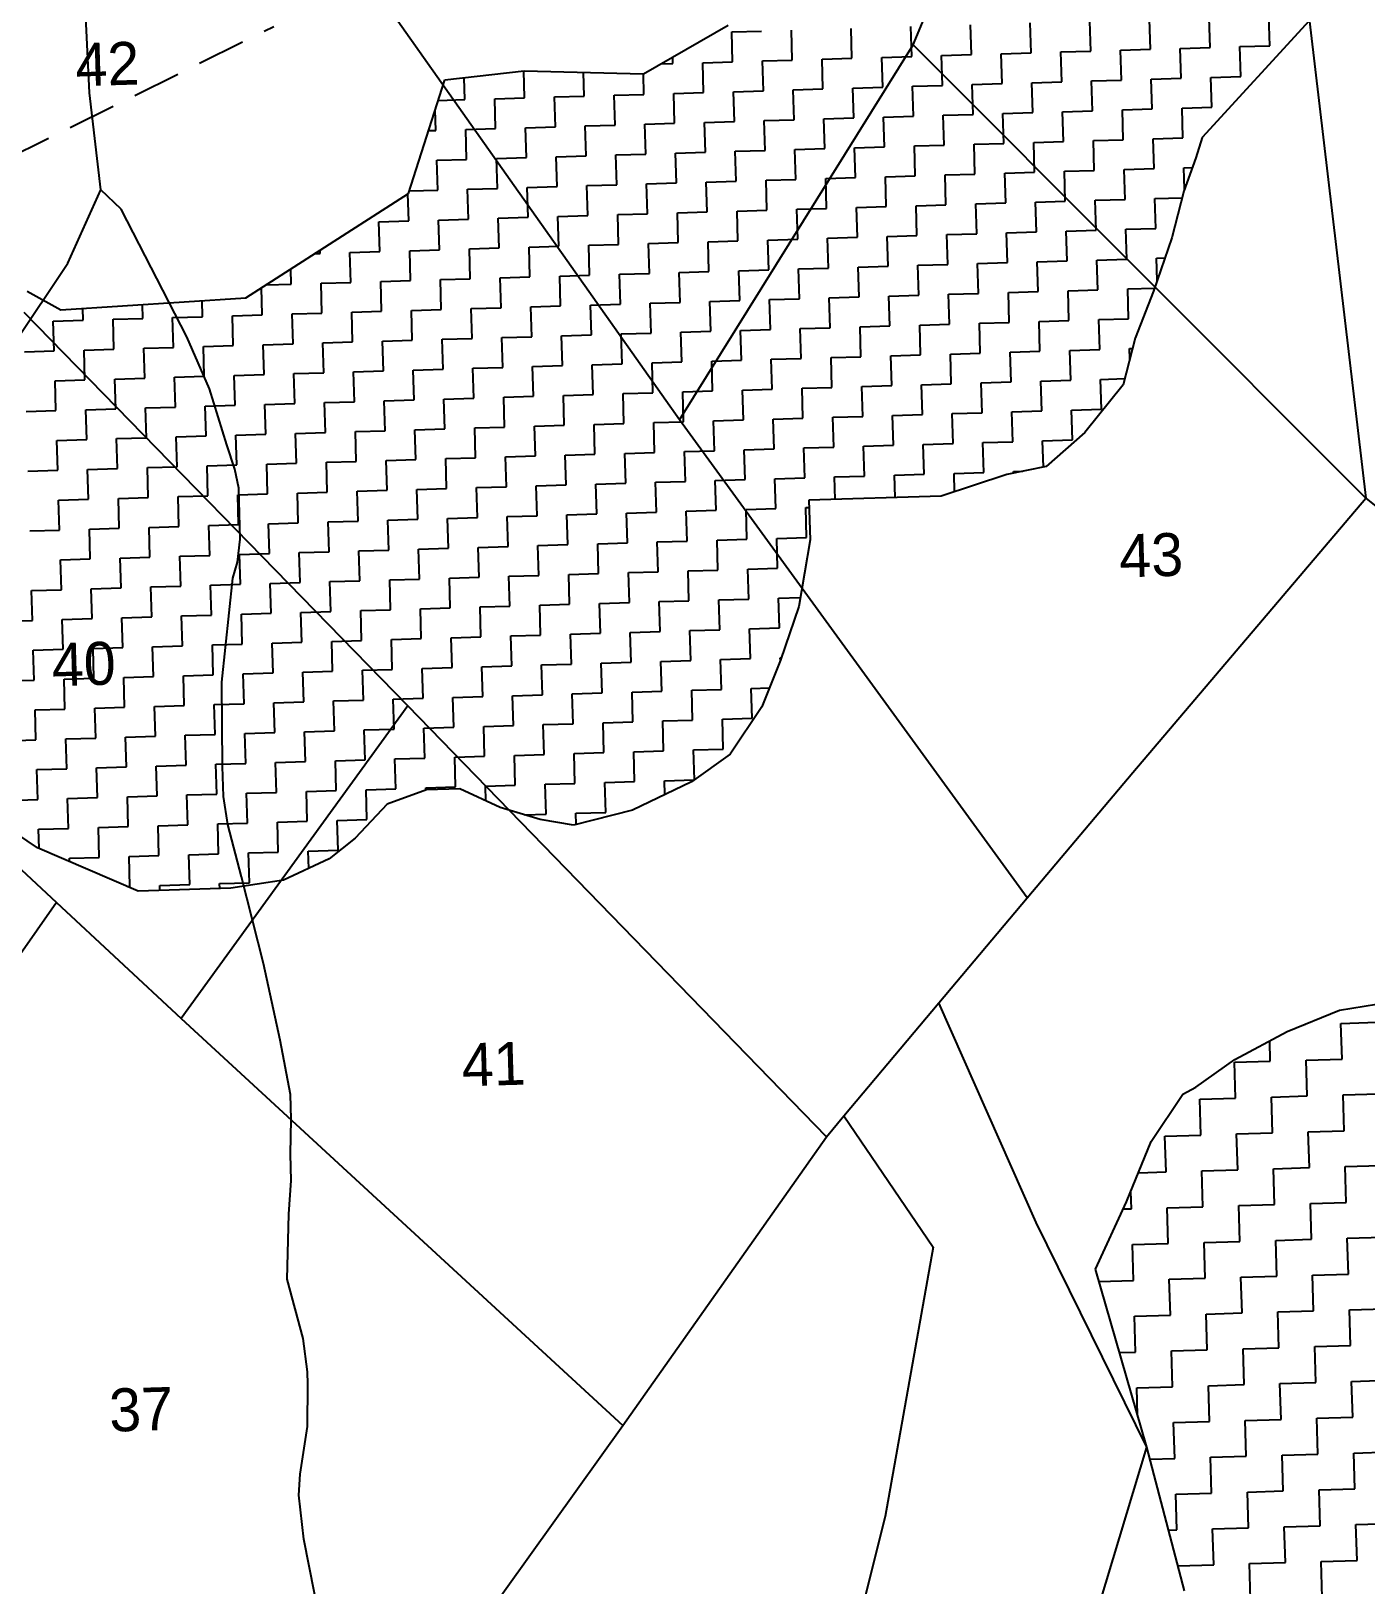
# Model space of a CAD drawing. Header units: metres. Extents: x 289662 to 290738, y 2016260 to 2018343.
# Drawn here: x 290239.1 to 290377.8, y 2016902.7 to 2017064.3 of the extents above; entities that cross this region are included whole.
import ezdxf
from ezdxf.enums import TextEntityAlignment as Align

# ---------------------------------------------------------------- set-up
doc = ezdxf.new("R2010")
doc.units = ezdxf.units.M
doc.linetypes.add('DASHED', pattern=[0.75, 0.5, -0.25])
for name, color, linetype in [('LINE_FOOTPATH', 1, 'DASHED'), ('LINE_WATER', 4, 'Continuous'), ('POLY_HATCH', 12, 'Continuous'), ('POLY_PARCEL', 6, 'Continuous'), ('TEXT_PARCEL', 7, 'Continuous'), ('V_BOUND_LINE', 7, 'Continuous')]:
    doc.layers.add(name, color=color, linetype=linetype)
doc.styles.add('TEXT_MAP', font='', dxfattribs={"height": 2.5})
doc.styles.get('TEXT_MAP').set_extended_font_data('Kruti Dev 050')

msp = doc.modelspace()

# ---------------------------------------------------------------- linework, layer by layer
at = {"layer": 'LINE_FOOTPATH', "ltscale": 10}
msp.add_line((290196.1, 2017030.91), (290264.31, 2017064.75), dxfattribs=at)
at = {"layer": 'LINE_WATER'}
for p, q in [((290245.15, 2017057.83), (290244.56, 2017070.08)), ((290246.31, 2017047.75), (290245.15, 2017057.83)), ((290242.88, 2017040.12), (290246.31, 2017047.75)), ((290248.45, 2017045.73), (290246.31, 2017047.75)), ((290255.25, 2017032.47), (290248.45, 2017045.73)), ((290237.32, 2017031.77), (290242.88, 2017040.12)), ((290257.61, 2017027.06), (290255.25, 2017032.47)), ((290259.43, 2017021.26), (290257.61, 2017027.06)), ((290260.24, 2017018.73), (290259.43, 2017021.26)), ((290260.66, 2017016.73), (290260.24, 2017018.73)), ((290260.82, 2017011.43), (290260.66, 2017016.73)), ((290260.53, 2017009.05), (290260.82, 2017011.43)), ((290260.03, 2017007.39), (290260.53, 2017009.05)), ((290258.89, 2016996.57), (290260.03, 2017007.39)), ((290258.97, 2016987.8), (290258.89, 2016996.57)), ((290259.06, 2016984.69), (290258.97, 2016987.8)), ((290259.51, 2016981.78), (290259.06, 2016984.69)), ((290260.96, 2016976.34), (290259.51, 2016981.78)), ((290263.24, 2016967.34), (290260.96, 2016976.34)), ((290264.95, 2016959.35), (290263.24, 2016967.34)), ((290266.03, 2016953.71), (290264.95, 2016959.35)), ((290266.11, 2016951.15), (290266.03, 2016953.71)), ((290266.03, 2016947.5), (290266.11, 2016951.15)), ((290266.12, 2016944.76), (290266.03, 2016947.5)), ((290265.85, 2016941.28), (290266.12, 2016944.76)), ((290265.69, 2016934.51), (290265.85, 2016941.28)), ((290267.34, 2016928.34), (290265.69, 2016934.51)), ((290267.81, 2016924.88), (290267.34, 2016928.34)), ((290267.85, 2016923.6), (290267.81, 2016924.88)), ((290267.79, 2016919.21), (290267.85, 2016923.6)), ((290267.03, 2016914.25), (290267.79, 2016919.21)), ((290266.91, 2016912.06), (290267.03, 2016914.25)), ((290267.41, 2016907.5), (290266.91, 2016912.06)), ((290269.13, 2016898.96), (290267.41, 2016907.5))]:
    msp.add_line(p, q, dxfattribs=at)
at = {"layer": 'POLY_HATCH', "linetype": 'Continuous'}
for p, q in [((290355.42, 2017062.37), (290355.33, 2017065.47)), ((290361.63, 2017062.55), (290361.54, 2017065.65)), ((290367.83, 2017062.74), (290367.74, 2017065.84)), ((290311.9, 2017064.17), (290315, 2017064.26)), ((290311.99, 2017061.06), (290311.9, 2017064.17)), ((290318.2, 2017061.25), (290318.1, 2017064.35)), ((290324.4, 2017061.44), (290324.31, 2017064.54)), ((290330.61, 2017061.62), (290330.51, 2017064.72)), ((290336.81, 2017061.81), (290336.72, 2017064.91)), ((290343.02, 2017061.99), (290342.92, 2017065.1)), ((290349.22, 2017062.18), (290349.13, 2017065.28)), ((290346.12, 2017062.09), (290349.22, 2017062.18)), ((290352.32, 2017062.27), (290355.42, 2017062.37)), ((290352.42, 2017059.17), (290352.32, 2017062.27)), ((290358.53, 2017062.46), (290361.63, 2017062.55)), ((290358.62, 2017059.36), (290358.53, 2017062.46)), ((290364.73, 2017062.64), (290367.83, 2017062.74)), ((290364.82, 2017059.54), (290364.73, 2017062.64)), ((290304.53, 2017060.84), (290305.79, 2017060.88)), ((290305.79, 2017060.88), (290305.77, 2017061.56)), ((290308.89, 2017060.97), (290311.99, 2017061.06)), ((290308.98, 2017057.87), (290308.89, 2017060.97)), ((290315.1, 2017061.16), (290318.2, 2017061.25)), ((290315.19, 2017058.06), (290315.1, 2017061.16)), ((290321.3, 2017061.34), (290324.4, 2017061.44)), ((290321.39, 2017058.24), (290321.3, 2017061.34)), ((290327.5, 2017061.53), (290330.61, 2017061.62)), ((290327.6, 2017058.43), (290327.5, 2017061.53)), ((290333.71, 2017061.72), (290336.81, 2017061.81)), ((290333.8, 2017058.61), (290333.71, 2017061.72)), ((290339.91, 2017061.9), (290343.02, 2017061.99)), ((290340.01, 2017058.8), (290339.91, 2017061.9)), ((290346.21, 2017058.98), (290346.12, 2017062.09)), ((290284.17, 2017057.13), (290284.1, 2017059.41)), ((290290.37, 2017057.31), (290290.29, 2017060.11)), ((290296.57, 2017057.5), (290296.5, 2017059.96)), ((290302.78, 2017057.68), (290302.72, 2017059.8)), ((290343.11, 2017058.89), (290346.21, 2017058.98)), ((290349.31, 2017059.08), (290352.42, 2017059.17)), ((290349.41, 2017055.98), (290349.31, 2017059.08)), ((290355.52, 2017059.26), (290358.62, 2017059.36)), ((290355.61, 2017056.16), (290355.52, 2017059.26)), ((290361.72, 2017059.45), (290364.82, 2017059.54)), ((290361.81, 2017056.35), (290361.72, 2017059.45)), ((290287.27, 2017057.22), (290290.37, 2017057.31)), ((290293.47, 2017057.41), (290296.57, 2017057.5)), ((290293.57, 2017054.3), (290293.47, 2017057.41)), ((290299.68, 2017057.59), (290302.78, 2017057.68)), ((290299.77, 2017054.49), (290299.68, 2017057.59)), ((290305.88, 2017057.78), (290308.98, 2017057.87)), ((290305.97, 2017054.67), (290305.88, 2017057.78)), ((290312.09, 2017057.96), (290315.19, 2017058.06)), ((290312.18, 2017054.86), (290312.09, 2017057.96)), ((290318.29, 2017058.15), (290321.39, 2017058.24)), ((290318.38, 2017055.05), (290318.29, 2017058.15)), ((290324.5, 2017058.33), (290327.6, 2017058.43)), ((290324.59, 2017055.23), (290324.5, 2017058.33)), ((290330.7, 2017058.52), (290333.8, 2017058.61)), ((290330.79, 2017055.42), (290330.7, 2017058.52)), ((290336.9, 2017058.71), (290340.01, 2017058.8)), ((290337, 2017055.6), (290336.9, 2017058.71)), ((290343.2, 2017055.79), (290343.11, 2017058.89)), ((290281.16, 2017053.93), (290281.09, 2017056.09)), ((290281.4, 2017057.04), (290284.17, 2017057.13)), ((290287.36, 2017054.12), (290287.27, 2017057.22)), ((290340.1, 2017055.7), (290343.2, 2017055.79)), ((290340.19, 2017052.59), (290340.1, 2017055.7)), ((290346.3, 2017055.88), (290349.41, 2017055.98)), ((290346.4, 2017052.78), (290346.3, 2017055.88)), ((290352.51, 2017056.07), (290355.61, 2017056.16)), ((290352.6, 2017052.97), (290352.51, 2017056.07)), ((290358.71, 2017056.25), (290361.81, 2017056.35)), ((290358.81, 2017053.15), (290358.71, 2017056.25)), ((290284.26, 2017054.02), (290287.36, 2017054.12)), ((290290.46, 2017054.21), (290293.57, 2017054.3)), ((290290.56, 2017051.11), (290290.46, 2017054.21)), ((290296.67, 2017054.4), (290299.77, 2017054.49)), ((290296.76, 2017051.29), (290296.67, 2017054.4)), ((290302.87, 2017054.58), (290305.97, 2017054.67)), ((290302.97, 2017051.48), (290302.87, 2017054.58)), ((290309.08, 2017054.77), (290312.18, 2017054.86)), ((290309.17, 2017051.67), (290309.08, 2017054.77)), ((290315.28, 2017054.95), (290318.38, 2017055.05)), ((290315.37, 2017051.85), (290315.28, 2017054.95)), ((290321.49, 2017055.14), (290324.59, 2017055.23)), ((290321.58, 2017052.04), (290321.49, 2017055.14)), ((290327.69, 2017055.32), (290330.79, 2017055.42)), ((290327.78, 2017052.22), (290327.69, 2017055.32)), ((290333.89, 2017055.51), (290337, 2017055.6)), ((290333.99, 2017052.41), (290333.89, 2017055.51)), ((290280.4, 2017053.91), (290281.16, 2017053.93)), ((290284.35, 2017050.92), (290284.26, 2017054.02)), ((290337.09, 2017052.5), (290340.19, 2017052.59)), ((290337.18, 2017049.4), (290337.09, 2017052.5)), ((290343.29, 2017052.69), (290346.4, 2017052.78)), ((290343.39, 2017049.58), (290343.29, 2017052.69)), ((290349.5, 2017052.87), (290352.6, 2017052.97)), ((290349.59, 2017049.77), (290349.5, 2017052.87)), ((290355.7, 2017053.06), (290358.81, 2017053.15)), ((290355.8, 2017049.96), (290355.7, 2017053.06)), ((290281.25, 2017050.83), (290284.35, 2017050.92)), ((290287.45, 2017051.01), (290290.56, 2017051.11)), ((290287.55, 2017047.91), (290287.45, 2017051.01)), ((290293.66, 2017051.2), (290296.76, 2017051.29)), ((290293.75, 2017048.1), (290293.66, 2017051.2)), ((290299.86, 2017051.39), (290302.97, 2017051.48)), ((290299.96, 2017048.28), (290299.86, 2017051.39)), ((290306.07, 2017051.57), (290309.17, 2017051.67)), ((290306.16, 2017048.47), (290306.07, 2017051.57)), ((290312.27, 2017051.76), (290315.37, 2017051.85)), ((290312.36, 2017048.66), (290312.27, 2017051.76)), ((290318.48, 2017051.94), (290321.58, 2017052.04)), ((290318.57, 2017048.84), (290318.48, 2017051.94)), ((290324.68, 2017052.13), (290327.78, 2017052.22)), ((290324.77, 2017049.03), (290324.68, 2017052.13)), ((290330.89, 2017052.32), (290333.99, 2017052.41)), ((290330.98, 2017049.21), (290330.89, 2017052.32)), ((290281.34, 2017047.73), (290281.25, 2017050.83)), ((290334.08, 2017049.31), (290337.18, 2017049.4)), ((290334.17, 2017046.2), (290334.08, 2017049.31)), ((290340.29, 2017049.49), (290343.39, 2017049.58)), ((290340.38, 2017046.39), (290340.29, 2017049.49)), ((290346.49, 2017049.68), (290349.59, 2017049.77)), ((290346.58, 2017046.58), (290346.49, 2017049.68)), ((290352.69, 2017049.86), (290355.8, 2017049.96)), ((290352.79, 2017046.76), (290352.69, 2017049.86)), ((290358.9, 2017050.05), (290359.78, 2017050.08)), ((290358.96, 2017047.84), (290358.9, 2017050.05)), ((290278.39, 2017047.64), (290281.34, 2017047.73)), ((290284.44, 2017047.82), (290287.55, 2017047.91)), ((290284.54, 2017044.72), (290284.44, 2017047.82)), ((290290.65, 2017048.01), (290293.75, 2017048.1)), ((290290.74, 2017044.9), (290290.65, 2017048.01)), ((290296.85, 2017048.19), (290299.96, 2017048.28)), ((290296.95, 2017045.09), (290296.85, 2017048.19)), ((290303.06, 2017048.38), (290306.16, 2017048.47)), ((290303.15, 2017045.27), (290303.06, 2017048.38)), ((290309.26, 2017048.56), (290312.36, 2017048.66)), ((290309.36, 2017045.46), (290309.26, 2017048.56)), ((290315.47, 2017048.75), (290318.57, 2017048.84)), ((290315.56, 2017045.65), (290315.47, 2017048.75)), ((290321.67, 2017048.93), (290324.77, 2017049.03)), ((290321.76, 2017045.83), (290321.67, 2017048.93)), ((290327.88, 2017049.12), (290330.98, 2017049.21)), ((290327.97, 2017046.02), (290327.88, 2017049.12)), ((290278.33, 2017044.53), (290278.25, 2017047.33)), ((290324.87, 2017045.93), (290327.97, 2017046.02)), ((290331.07, 2017046.11), (290334.17, 2017046.2)), ((290331.16, 2017043.01), (290331.07, 2017046.11)), ((290337.28, 2017046.3), (290340.38, 2017046.39)), ((290337.37, 2017043.19), (290337.28, 2017046.3)), ((290343.48, 2017046.48), (290346.58, 2017046.58)), ((290343.57, 2017043.38), (290343.48, 2017046.48)), ((290349.68, 2017046.67), (290352.79, 2017046.76)), ((290349.78, 2017043.57), (290349.68, 2017046.67)), ((290355.89, 2017046.85), (290358.71, 2017046.94)), ((290355.98, 2017043.75), (290355.89, 2017046.85)), ((290275.23, 2017044.44), (290278.33, 2017044.53)), ((290275.32, 2017041.34), (290275.23, 2017044.44)), ((290281.44, 2017044.62), (290284.54, 2017044.72)), ((290281.53, 2017041.52), (290281.44, 2017044.62)), ((290287.64, 2017044.81), (290290.74, 2017044.9)), ((290287.73, 2017041.71), (290287.64, 2017044.81)), ((290293.84, 2017045), (290296.95, 2017045.09)), ((290293.94, 2017041.89), (290293.84, 2017045)), ((290300.05, 2017045.18), (290303.15, 2017045.27)), ((290300.14, 2017042.08), (290300.05, 2017045.18)), ((290306.25, 2017045.37), (290309.36, 2017045.46)), ((290306.35, 2017042.27), (290306.25, 2017045.37)), ((290312.46, 2017045.55), (290315.56, 2017045.65)), ((290312.55, 2017042.45), (290312.46, 2017045.55)), ((290318.66, 2017045.74), (290321.76, 2017045.83)), ((290318.76, 2017042.64), (290318.66, 2017045.74)), ((290324.96, 2017042.82), (290324.87, 2017045.93)), ((290321.86, 2017042.73), (290324.96, 2017042.82)), ((290328.06, 2017042.92), (290331.16, 2017043.01)), ((290328.15, 2017039.81), (290328.06, 2017042.92)), ((290334.27, 2017043.1), (290337.37, 2017043.19)), ((290334.36, 2017040), (290334.27, 2017043.1)), ((290340.47, 2017043.29), (290343.57, 2017043.38)), ((290340.56, 2017040.19), (290340.47, 2017043.29)), ((290346.68, 2017043.47), (290349.78, 2017043.57)), ((290346.77, 2017040.37), (290346.68, 2017043.47)), ((290352.88, 2017043.66), (290355.98, 2017043.75)), ((290352.97, 2017040.56), (290352.88, 2017043.66)), ((290268.58, 2017041.13), (290269.12, 2017041.15)), ((290269.12, 2017041.15), (290269.11, 2017041.47)), ((290272.22, 2017041.24), (290275.32, 2017041.34)), ((290272.31, 2017038.14), (290272.22, 2017041.24)), ((290278.43, 2017041.43), (290281.53, 2017041.52)), ((290278.52, 2017038.33), (290278.43, 2017041.43)), ((290284.63, 2017041.62), (290287.73, 2017041.71)), ((290284.72, 2017038.51), (290284.63, 2017041.62)), ((290290.84, 2017041.8), (290293.94, 2017041.89)), ((290290.93, 2017038.7), (290290.84, 2017041.8)), ((290297.04, 2017041.99), (290300.14, 2017042.08)), ((290297.13, 2017038.88), (290297.04, 2017041.99)), ((290303.24, 2017042.17), (290306.35, 2017042.27)), ((290303.34, 2017039.07), (290303.24, 2017042.17)), ((290309.45, 2017042.36), (290312.55, 2017042.45)), ((290309.54, 2017039.26), (290309.45, 2017042.36)), ((290315.65, 2017042.54), (290318.76, 2017042.64)), ((290315.75, 2017039.44), (290315.65, 2017042.54)), ((290321.95, 2017039.63), (290321.86, 2017042.73)), ((290318.85, 2017039.53), (290321.95, 2017039.63)), ((290318.94, 2017036.43), (290318.85, 2017039.53)), ((290325.05, 2017039.72), (290328.15, 2017039.81)), ((290325.15, 2017036.62), (290325.05, 2017039.72)), ((290331.26, 2017039.91), (290334.36, 2017040)), ((290331.35, 2017036.8), (290331.26, 2017039.91)), ((290337.46, 2017040.09), (290340.56, 2017040.19)), ((290337.55, 2017036.99), (290337.46, 2017040.09)), ((290343.67, 2017040.28), (290346.77, 2017040.37)), ((290343.76, 2017037.18), (290343.67, 2017040.28)), ((290349.87, 2017040.46), (290352.97, 2017040.56)), ((290349.96, 2017037.36), (290349.87, 2017040.46)), ((290356.07, 2017040.65), (290356.94, 2017040.68)), ((290356.14, 2017038.34), (290356.07, 2017040.65)), ((290263.5, 2017037.88), (290266.11, 2017037.96)), ((290266.11, 2017037.96), (290266.06, 2017039.52)), ((290269.21, 2017038.05), (290272.31, 2017038.14)), ((290269.31, 2017034.95), (290269.21, 2017038.05)), ((290275.42, 2017038.23), (290278.52, 2017038.33)), ((290275.51, 2017035.13), (290275.42, 2017038.23)), ((290281.62, 2017038.42), (290284.72, 2017038.51)), ((290281.71, 2017035.32), (290281.62, 2017038.42)), ((290287.83, 2017038.61), (290290.93, 2017038.7)), ((290287.92, 2017035.5), (290287.83, 2017038.61)), ((290294.03, 2017038.79), (290297.13, 2017038.88)), ((290294.12, 2017035.69), (290294.03, 2017038.79)), ((290300.23, 2017038.98), (290303.34, 2017039.07)), ((290300.33, 2017035.88), (290300.23, 2017038.98)), ((290306.44, 2017039.16), (290309.54, 2017039.26)), ((290306.53, 2017036.06), (290306.44, 2017039.16)), ((290312.64, 2017039.35), (290315.75, 2017039.44)), ((290312.74, 2017036.25), (290312.64, 2017039.35)), ((290263.1, 2017034.76), (290263.02, 2017037.57)), ((290315.84, 2017036.34), (290318.94, 2017036.43)), ((290315.93, 2017033.24), (290315.84, 2017036.34)), ((290322.04, 2017036.53), (290325.15, 2017036.62)), ((290322.14, 2017033.42), (290322.04, 2017036.53)), ((290328.25, 2017036.71), (290331.35, 2017036.8)), ((290328.34, 2017033.61), (290328.25, 2017036.71)), ((290334.45, 2017036.9), (290337.55, 2017036.99)), ((290334.55, 2017033.79), (290334.45, 2017036.9)), ((290340.66, 2017037.08), (290343.76, 2017037.18)), ((290340.75, 2017033.98), (290340.66, 2017037.08)), ((290346.86, 2017037.27), (290349.96, 2017037.36)), ((290346.95, 2017034.17), (290346.86, 2017037.27)), ((290353.07, 2017037.45), (290355.87, 2017037.54)), ((290353.16, 2017034.35), (290353.07, 2017037.45)), ((290244.49, 2017034.2), (290244.45, 2017035.42)), ((290250.69, 2017034.39), (290250.65, 2017035.83)), ((290256.9, 2017034.57), (290256.85, 2017036.24)), ((290260, 2017034.67), (290263.1, 2017034.76)), ((290266.2, 2017034.85), (290269.31, 2017034.95)), ((290266.3, 2017031.75), (290266.2, 2017034.85)), ((290272.41, 2017035.04), (290275.51, 2017035.13)), ((290272.5, 2017031.94), (290272.41, 2017035.04)), ((290278.61, 2017035.22), (290281.71, 2017035.32)), ((290278.7, 2017032.12), (290278.61, 2017035.22)), ((290284.82, 2017035.41), (290287.92, 2017035.5)), ((290284.91, 2017032.31), (290284.82, 2017035.41)), ((290291.02, 2017035.6), (290294.12, 2017035.69)), ((290291.11, 2017032.49), (290291.02, 2017035.6)), ((290297.23, 2017035.78), (290300.33, 2017035.88)), ((290297.32, 2017032.68), (290297.23, 2017035.78)), ((290303.43, 2017035.97), (290306.53, 2017036.06)), ((290303.52, 2017032.87), (290303.43, 2017035.97)), ((290309.63, 2017036.15), (290312.74, 2017036.25)), ((290309.73, 2017033.05), (290309.63, 2017036.15)), ((290241.38, 2017034.11), (290244.49, 2017034.2)), ((290241.48, 2017031.01), (290241.38, 2017034.11)), ((290247.59, 2017034.3), (290250.69, 2017034.39)), ((290247.68, 2017031.19), (290247.59, 2017034.3)), ((290253.79, 2017034.48), (290256.9, 2017034.57)), ((290253.89, 2017031.38), (290253.79, 2017034.48)), ((290260.09, 2017031.57), (290260, 2017034.67)), ((290312.83, 2017033.14), (290315.93, 2017033.24)), ((290312.92, 2017030.04), (290312.83, 2017033.14)), ((290319.03, 2017033.33), (290322.14, 2017033.42)), ((290319.13, 2017030.23), (290319.03, 2017033.33)), ((290325.24, 2017033.52), (290328.34, 2017033.61)), ((290325.33, 2017030.41), (290325.24, 2017033.52)), ((290331.44, 2017033.7), (290334.55, 2017033.79)), ((290331.54, 2017030.6), (290331.44, 2017033.7)), ((290337.65, 2017033.89), (290340.75, 2017033.98)), ((290337.74, 2017030.79), (290337.65, 2017033.89)), ((290343.85, 2017034.07), (290346.95, 2017034.17)), ((290343.94, 2017030.97), (290343.85, 2017034.07)), ((290350.06, 2017034.26), (290353.16, 2017034.35)), ((290350.15, 2017031.16), (290350.06, 2017034.26)), ((290256.99, 2017031.47), (290260.09, 2017031.57)), ((290257.08, 2017028.37), (290256.99, 2017031.47)), ((290263.19, 2017031.66), (290266.3, 2017031.75)), ((290263.29, 2017028.56), (290263.19, 2017031.66)), ((290269.4, 2017031.84), (290272.5, 2017031.94)), ((290269.49, 2017028.74), (290269.4, 2017031.84)), ((290275.6, 2017032.03), (290278.7, 2017032.12)), ((290275.7, 2017028.93), (290275.6, 2017032.03)), ((290281.81, 2017032.22), (290284.91, 2017032.31)), ((290281.9, 2017029.11), (290281.81, 2017032.22)), ((290288.01, 2017032.4), (290291.11, 2017032.49)), ((290288.1, 2017029.3), (290288.01, 2017032.4)), ((290294.22, 2017032.59), (290297.32, 2017032.68)), ((290294.31, 2017029.48), (290294.22, 2017032.59)), ((290300.42, 2017032.77), (290303.52, 2017032.87)), ((290300.51, 2017029.67), (290300.42, 2017032.77)), ((290306.62, 2017032.96), (290309.73, 2017033.05)), ((290306.72, 2017029.86), (290306.62, 2017032.96)), ((290238.38, 2017030.92), (290241.48, 2017031.01)), ((290244.58, 2017031.1), (290247.68, 2017031.19)), ((290244.67, 2017028), (290244.58, 2017031.1)), ((290250.78, 2017031.29), (290253.89, 2017031.38)), ((290250.88, 2017028.18), (290250.78, 2017031.29)), ((290303.62, 2017029.76), (290306.72, 2017029.86)), ((290309.82, 2017029.95), (290312.92, 2017030.04)), ((290309.91, 2017026.85), (290309.82, 2017029.95)), ((290316.02, 2017030.14), (290319.13, 2017030.23)), ((290316.12, 2017027.03), (290316.02, 2017030.14)), ((290322.23, 2017030.32), (290325.33, 2017030.41)), ((290322.32, 2017027.22), (290322.23, 2017030.32)), ((290328.43, 2017030.51), (290331.54, 2017030.6)), ((290328.53, 2017027.4), (290328.43, 2017030.51)), ((290334.64, 2017030.69), (290337.74, 2017030.79)), ((290334.73, 2017027.59), (290334.64, 2017030.69)), ((290340.84, 2017030.88), (290343.94, 2017030.97)), ((290340.94, 2017027.78), (290340.84, 2017030.88)), ((290347.05, 2017031.06), (290350.15, 2017031.16)), ((290347.14, 2017027.96), (290347.05, 2017031.06)), ((290353.25, 2017031.25), (290353.56, 2017031.26)), ((290353.28, 2017030.16), (290353.25, 2017031.25)), ((290253.98, 2017028.28), (290257.08, 2017028.37)), ((290254.07, 2017025.18), (290253.98, 2017028.28)), ((290260.18, 2017028.46), (290263.29, 2017028.56)), ((290260.28, 2017025.36), (290260.18, 2017028.46)), ((290266.39, 2017028.65), (290269.49, 2017028.74)), ((290266.48, 2017025.55), (290266.39, 2017028.65)), ((290272.59, 2017028.83), (290275.7, 2017028.93)), ((290272.69, 2017025.73), (290272.59, 2017028.83)), ((290278.8, 2017029.02), (290281.9, 2017029.11)), ((290278.89, 2017025.92), (290278.8, 2017029.02)), ((290285, 2017029.21), (290288.1, 2017029.3)), ((290285.1, 2017026.1), (290285, 2017029.21)), ((290291.21, 2017029.39), (290294.31, 2017029.48)), ((290291.3, 2017026.29), (290291.21, 2017029.39)), ((290297.41, 2017029.58), (290300.51, 2017029.67)), ((290297.5, 2017026.48), (290297.41, 2017029.58)), ((290303.71, 2017026.66), (290303.62, 2017029.76)), ((290241.57, 2017027.91), (290244.67, 2017028)), ((290241.66, 2017024.8), (290241.57, 2017027.91)), ((290247.78, 2017028.09), (290250.88, 2017028.18)), ((290247.87, 2017024.99), (290247.78, 2017028.09)), ((290300.61, 2017026.57), (290303.71, 2017026.66)), ((290306.81, 2017026.75), (290309.91, 2017026.85)), ((290306.9, 2017023.65), (290306.81, 2017026.75)), ((290313.02, 2017026.94), (290316.12, 2017027.03)), ((290313.11, 2017023.84), (290313.02, 2017026.94)), ((290319.22, 2017027.13), (290322.32, 2017027.22)), ((290319.31, 2017024.02), (290319.22, 2017027.13)), ((290325.42, 2017027.31), (290328.53, 2017027.4)), ((290325.52, 2017024.21), (290325.42, 2017027.31)), ((290331.63, 2017027.5), (290334.73, 2017027.59)), ((290331.72, 2017024.4), (290331.63, 2017027.5)), ((290337.83, 2017027.68), (290340.94, 2017027.78)), ((290337.93, 2017024.58), (290337.83, 2017027.68)), ((290344.04, 2017027.87), (290347.14, 2017027.96)), ((290344.13, 2017024.77), (290344.04, 2017027.87)), ((290350.24, 2017028.05), (290352.77, 2017028.13)), ((290350.33, 2017024.95), (290350.24, 2017028.05)), ((290244.77, 2017024.9), (290247.87, 2017024.99)), ((290250.97, 2017025.08), (290254.07, 2017025.18)), ((290251.06, 2017021.98), (290250.97, 2017025.08)), ((290257.17, 2017025.27), (290260.28, 2017025.36)), ((290257.27, 2017022.17), (290257.17, 2017025.27)), ((290263.38, 2017025.45), (290266.48, 2017025.55)), ((290263.47, 2017022.35), (290263.38, 2017025.45)), ((290269.58, 2017025.64), (290272.69, 2017025.73)), ((290269.68, 2017022.54), (290269.58, 2017025.64)), ((290275.79, 2017025.83), (290278.89, 2017025.92)), ((290275.88, 2017022.72), (290275.79, 2017025.83)), ((290281.99, 2017026.01), (290285.1, 2017026.1)), ((290282.09, 2017022.91), (290281.99, 2017026.01)), ((290288.2, 2017026.2), (290291.3, 2017026.29)), ((290288.29, 2017023.09), (290288.2, 2017026.2)), ((290294.4, 2017026.38), (290297.5, 2017026.48)), ((290294.49, 2017023.28), (290294.4, 2017026.38)), ((290300.7, 2017023.47), (290300.61, 2017026.57)), ((290238.56, 2017024.71), (290241.66, 2017024.8)), ((290244.86, 2017021.79), (290244.77, 2017024.9)), ((290297.6, 2017023.37), (290300.7, 2017023.47)), ((290297.69, 2017020.27), (290297.6, 2017023.37)), ((290303.8, 2017023.56), (290306.9, 2017023.65)), ((290303.89, 2017020.46), (290303.8, 2017023.56)), ((290310.01, 2017023.74), (290313.11, 2017023.84)), ((290310.1, 2017020.64), (290310.01, 2017023.74)), ((290316.21, 2017023.93), (290319.31, 2017024.02)), ((290316.3, 2017020.83), (290316.21, 2017023.93)), ((290322.41, 2017024.12), (290325.52, 2017024.21)), ((290322.51, 2017021.01), (290322.41, 2017024.12)), ((290328.62, 2017024.3), (290331.72, 2017024.4)), ((290328.71, 2017021.2), (290328.62, 2017024.3)), ((290334.82, 2017024.49), (290337.93, 2017024.58)), ((290334.92, 2017021.39), (290334.82, 2017024.49)), ((290341.03, 2017024.67), (290344.13, 2017024.77)), ((290341.12, 2017021.57), (290341.03, 2017024.67)), ((290347.23, 2017024.86), (290350.33, 2017024.95)), ((290347.33, 2017021.76), (290347.23, 2017024.86)), ((290241.76, 2017021.7), (290244.86, 2017021.79)), ((290247.96, 2017021.89), (290251.06, 2017021.98)), ((290248.05, 2017018.78), (290247.96, 2017021.89)), ((290254.17, 2017022.07), (290257.27, 2017022.17)), ((290254.26, 2017018.97), (290254.17, 2017022.07)), ((290260.37, 2017022.26), (290263.47, 2017022.35)), ((290260.46, 2017019.16), (290260.37, 2017022.26)), ((290266.57, 2017022.44), (290269.68, 2017022.54)), ((290266.67, 2017019.34), (290266.57, 2017022.44)), ((290272.78, 2017022.63), (290275.88, 2017022.72)), ((290272.87, 2017019.53), (290272.78, 2017022.63)), ((290278.98, 2017022.82), (290282.09, 2017022.91)), ((290279.08, 2017019.71), (290278.98, 2017022.82)), ((290285.19, 2017023), (290288.29, 2017023.09)), ((290285.28, 2017019.9), (290285.19, 2017023)), ((290291.39, 2017023.19), (290294.49, 2017023.28)), ((290291.49, 2017020.09), (290291.39, 2017023.19)), ((290344.22, 2017021.66), (290347.33, 2017021.76)), ((290241.85, 2017018.6), (290241.76, 2017021.7)), ((290294.59, 2017020.18), (290297.69, 2017020.27)), ((290294.68, 2017017.08), (290294.59, 2017020.18)), ((290300.79, 2017020.36), (290303.89, 2017020.46)), ((290300.88, 2017017.26), (290300.79, 2017020.36)), ((290307, 2017020.55), (290310.1, 2017020.64)), ((290307.09, 2017017.45), (290307, 2017020.55)), ((290313.2, 2017020.74), (290316.3, 2017020.83)), ((290313.29, 2017017.63), (290313.2, 2017020.74)), ((290319.41, 2017020.92), (290322.51, 2017021.01)), ((290319.5, 2017017.82), (290319.41, 2017020.92)), ((290325.61, 2017021.11), (290328.71, 2017021.2)), ((290325.7, 2017018), (290325.61, 2017021.11)), ((290331.81, 2017021.29), (290334.92, 2017021.39)), ((290331.91, 2017018.19), (290331.81, 2017021.29)), ((290338.02, 2017021.48), (290341.12, 2017021.57)), ((290338.11, 2017018.38), (290338.02, 2017021.48)), ((290344.31, 2017018.92), (290344.22, 2017021.66)), ((290238.75, 2017018.51), (290241.85, 2017018.6)), ((290244.95, 2017018.69), (290248.05, 2017018.78)), ((290245.04, 2017015.59), (290244.95, 2017018.69)), ((290251.16, 2017018.88), (290254.26, 2017018.97)), ((290251.25, 2017015.78), (290251.16, 2017018.88)), ((290257.36, 2017019.06), (290260.46, 2017019.16)), ((290257.45, 2017015.96), (290257.36, 2017019.06)), ((290263.57, 2017019.25), (290266.67, 2017019.34)), ((290263.66, 2017016.15), (290263.57, 2017019.25)), ((290269.77, 2017019.44), (290272.87, 2017019.53)), ((290269.86, 2017016.33), (290269.77, 2017019.44)), ((290275.97, 2017019.62), (290279.08, 2017019.71)), ((290276.07, 2017016.52), (290275.97, 2017019.62)), ((290282.18, 2017019.81), (290285.28, 2017019.9)), ((290282.27, 2017016.7), (290282.18, 2017019.81)), ((290288.38, 2017019.99), (290291.49, 2017020.09)), ((290288.48, 2017016.89), (290288.38, 2017019.99)), ((290291.58, 2017016.98), (290294.68, 2017017.08)), ((290291.67, 2017013.88), (290291.58, 2017016.98)), ((290297.78, 2017017.17), (290300.88, 2017017.26)), ((290297.88, 2017014.07), (290297.78, 2017017.17)), ((290303.99, 2017017.35), (290307.09, 2017017.45)), ((290304.08, 2017014.25), (290303.99, 2017017.35)), ((290310.19, 2017017.54), (290313.29, 2017017.63)), ((290310.28, 2017014.44), (290310.19, 2017017.54)), ((290316.4, 2017017.73), (290319.5, 2017017.82)), ((290316.49, 2017014.62), (290316.4, 2017017.73)), ((290322.6, 2017017.91), (290325.7, 2017018)), ((290322.67, 2017015.57), (290322.6, 2017017.91)), ((290328.81, 2017018.1), (290331.91, 2017018.19)), ((290328.88, 2017015.76), (290328.81, 2017018.1)), ((290335.01, 2017018.28), (290338.11, 2017018.38)), ((290335.07, 2017016.36), (290335.01, 2017018.28)), ((290341.21, 2017018.47), (290342.16, 2017018.5)), ((290341.22, 2017018.31), (290341.21, 2017018.47)), ((290241.94, 2017015.5), (290245.04, 2017015.59)), ((290242.04, 2017012.39), (290241.94, 2017015.5)), ((290248.15, 2017015.68), (290251.25, 2017015.78)), ((290248.24, 2017012.58), (290248.15, 2017015.68)), ((290254.35, 2017015.87), (290257.45, 2017015.96)), ((290254.44, 2017012.77), (290254.35, 2017015.87)), ((290260.56, 2017016.05), (290263.66, 2017016.15)), ((290260.65, 2017012.95), (290260.56, 2017016.05)), ((290266.76, 2017016.24), (290269.86, 2017016.33)), ((290266.85, 2017013.14), (290266.76, 2017016.24)), ((290272.96, 2017016.43), (290276.07, 2017016.52)), ((290273.06, 2017013.32), (290272.96, 2017016.43)), ((290279.17, 2017016.61), (290282.27, 2017016.7)), ((290279.26, 2017013.51), (290279.17, 2017016.61)), ((290285.37, 2017016.8), (290288.48, 2017016.89)), ((290285.47, 2017013.7), (290285.37, 2017016.8)), ((290282.36, 2017013.6), (290285.47, 2017013.7)), ((290288.57, 2017013.79), (290291.67, 2017013.88)), ((290288.66, 2017010.69), (290288.57, 2017013.79)), ((290294.77, 2017013.97), (290297.88, 2017014.07)), ((290294.87, 2017010.87), (290294.77, 2017013.97)), ((290300.98, 2017014.16), (290304.08, 2017014.25)), ((290301.07, 2017011.06), (290300.98, 2017014.16)), ((290307.18, 2017014.35), (290310.28, 2017014.44)), ((290307.28, 2017011.24), (290307.18, 2017014.35)), ((290313.39, 2017014.53), (290316.49, 2017014.62)), ((290313.48, 2017011.43), (290313.39, 2017014.53)), ((290319.59, 2017014.72), (290319.93, 2017014.73)), ((290319.68, 2017011.61), (290319.59, 2017014.72)), ((290238.93, 2017012.3), (290242.04, 2017012.39)), ((290245.14, 2017012.49), (290248.24, 2017012.58)), ((290245.23, 2017009.39), (290245.14, 2017012.49)), ((290251.34, 2017012.67), (290254.44, 2017012.77)), ((290251.43, 2017009.57), (290251.34, 2017012.67)), ((290257.55, 2017012.86), (290260.65, 2017012.95)), ((290257.64, 2017009.76), (290257.55, 2017012.86)), ((290263.75, 2017013.04), (290266.85, 2017013.14)), ((290263.84, 2017009.94), (290263.75, 2017013.04)), ((290269.96, 2017013.23), (290273.06, 2017013.32)), ((290270.05, 2017010.13), (290269.96, 2017013.23)), ((290276.16, 2017013.42), (290279.26, 2017013.51)), ((290276.25, 2017010.31), (290276.16, 2017013.42)), ((290282.46, 2017010.5), (290282.36, 2017013.6)), ((290279.36, 2017010.41), (290282.46, 2017010.5)), ((290285.56, 2017010.59), (290288.66, 2017010.69)), ((290285.65, 2017007.49), (290285.56, 2017010.59)), ((290291.76, 2017010.78), (290294.87, 2017010.87)), ((290291.86, 2017007.68), (290291.76, 2017010.78)), ((290297.97, 2017010.96), (290301.07, 2017011.06)), ((290298.06, 2017007.86), (290297.97, 2017010.96)), ((290304.17, 2017011.15), (290307.28, 2017011.24)), ((290304.27, 2017008.05), (290304.17, 2017011.15)), ((290310.38, 2017011.34), (290313.48, 2017011.43)), ((290310.47, 2017008.23), (290310.38, 2017011.34)), ((290316.58, 2017011.52), (290319.68, 2017011.61)), ((290316.67, 2017008.42), (290316.58, 2017011.52)), ((290242.13, 2017009.29), (290245.23, 2017009.39)), ((290242.22, 2017006.19), (290242.13, 2017009.29)), ((290248.33, 2017009.48), (290251.43, 2017009.57)), ((290248.43, 2017006.38), (290248.33, 2017009.48)), ((290254.54, 2017009.66), (290257.64, 2017009.76)), ((290254.63, 2017006.56), (290254.54, 2017009.66)), ((290260.74, 2017009.85), (290263.84, 2017009.94)), ((290260.83, 2017006.75), (290260.74, 2017009.85)), ((290266.95, 2017010.04), (290270.05, 2017010.13)), ((290267.04, 2017006.93), (290266.95, 2017010.04)), ((290273.15, 2017010.22), (290276.25, 2017010.31)), ((290273.24, 2017007.12), (290273.15, 2017010.22)), ((290279.45, 2017007.3), (290279.36, 2017010.41)), ((290276.35, 2017007.21), (290279.45, 2017007.3)), ((290282.55, 2017007.4), (290285.65, 2017007.49)), ((290282.64, 2017004.3), (290282.55, 2017007.4)), ((290288.75, 2017007.58), (290291.86, 2017007.68)), ((290288.85, 2017004.48), (290288.75, 2017007.58)), ((290294.96, 2017007.77), (290298.06, 2017007.86)), ((290295.05, 2017004.67), (290294.96, 2017007.77)), ((290301.16, 2017007.96), (290304.27, 2017008.05)), ((290301.26, 2017004.85), (290301.16, 2017007.96)), ((290307.37, 2017008.14), (290310.47, 2017008.23)), ((290307.46, 2017005.04), (290307.37, 2017008.14)), ((290313.57, 2017008.33), (290316.67, 2017008.42)), ((290313.67, 2017005.22), (290313.57, 2017008.33)), ((290239.12, 2017006.1), (290242.22, 2017006.19)), ((290239.21, 2017002.99), (290239.12, 2017006.1)), ((290245.32, 2017006.28), (290248.43, 2017006.38)), ((290245.42, 2017003.18), (290245.32, 2017006.28)), ((290251.53, 2017006.47), (290254.63, 2017006.56)), ((290251.62, 2017003.37), (290251.53, 2017006.47)), ((290257.73, 2017006.65), (290260.83, 2017006.75)), ((290257.83, 2017003.55), (290257.73, 2017006.65)), ((290263.94, 2017006.84), (290267.04, 2017006.93)), ((290264.03, 2017003.74), (290263.94, 2017006.84)), ((290270.14, 2017007.03), (290273.24, 2017007.12)), ((290270.23, 2017003.92), (290270.14, 2017007.03)), ((290276.44, 2017004.11), (290276.35, 2017007.21)), ((290273.34, 2017004.02), (290276.44, 2017004.11)), ((290273.43, 2017000.91), (290273.34, 2017004.02)), ((290279.54, 2017004.2), (290282.64, 2017004.3)), ((290279.63, 2017001.1), (290279.54, 2017004.2)), ((290285.75, 2017004.39), (290288.85, 2017004.48)), ((290285.84, 2017001.29), (290285.75, 2017004.39)), ((290291.95, 2017004.57), (290295.05, 2017004.67)), ((290292.04, 2017001.47), (290291.95, 2017004.57)), ((290298.15, 2017004.76), (290301.26, 2017004.85)), ((290298.25, 2017001.66), (290298.15, 2017004.76)), ((290304.36, 2017004.95), (290307.46, 2017005.04)), ((290304.45, 2017001.84), (290304.36, 2017004.95)), ((290310.56, 2017005.13), (290313.67, 2017005.22)), ((290310.66, 2017002.03), (290310.56, 2017005.13)), ((290316.77, 2017005.32), (290319.02, 2017005.38)), ((290316.86, 2017002.22), (290316.77, 2017005.32)), ((290236.11, 2017002.9), (290239.21, 2017002.99)), ((290242.31, 2017003.09), (290245.42, 2017003.18)), ((290242.41, 2016999.99), (290242.31, 2017003.09)), ((290248.52, 2017003.27), (290251.62, 2017003.37)), ((290248.61, 2017000.17), (290248.52, 2017003.27)), ((290254.72, 2017003.46), (290257.83, 2017003.55)), ((290254.82, 2017000.36), (290254.72, 2017003.46)), ((290260.93, 2017003.65), (290264.03, 2017003.74)), ((290261.02, 2017000.54), (290260.93, 2017003.65)), ((290267.13, 2017003.83), (290270.23, 2017003.92)), ((290267.22, 2017000.73), (290267.13, 2017003.83)), ((290270.33, 2017000.82), (290273.43, 2017000.91)), ((290270.42, 2016997.72), (290270.33, 2017000.82)), ((290276.53, 2017001.01), (290279.63, 2017001.1)), ((290276.62, 2016997.91), (290276.53, 2017001.01)), ((290282.74, 2017001.19), (290285.84, 2017001.29)), ((290282.83, 2016998.09), (290282.74, 2017001.19)), ((290288.94, 2017001.38), (290292.04, 2017001.47)), ((290289.03, 2016998.28), (290288.94, 2017001.38)), ((290295.14, 2017001.56), (290298.25, 2017001.66)), ((290295.24, 2016998.46), (290295.14, 2017001.56)), ((290301.35, 2017001.75), (290304.45, 2017001.84)), ((290301.44, 2016998.65), (290301.35, 2017001.75)), ((290307.55, 2017001.94), (290310.66, 2017002.03)), ((290307.65, 2016998.83), (290307.55, 2017001.94)), ((290313.76, 2017002.12), (290316.86, 2017002.22)), ((290313.85, 2016999.02), (290313.76, 2017002.12)), ((290239.3, 2016999.89), (290242.41, 2016999.99)), ((290239.4, 2016996.79), (290239.3, 2016999.89)), ((290245.51, 2017000.08), (290248.61, 2017000.17)), ((290245.6, 2016996.98), (290245.51, 2017000.08)), ((290251.71, 2017000.26), (290254.82, 2017000.36)), ((290251.81, 2016997.16), (290251.71, 2017000.26)), ((290257.92, 2017000.45), (290261.02, 2017000.54)), ((290258.01, 2016997.35), (290257.92, 2017000.45)), ((290264.12, 2017000.64), (290267.22, 2017000.73)), ((290264.22, 2016997.53), (290264.12, 2017000.64)), ((290261.11, 2016997.44), (290264.22, 2016997.53)), ((290267.32, 2016997.63), (290270.42, 2016997.72)), ((290267.41, 2016994.52), (290267.32, 2016997.63)), ((290273.52, 2016997.81), (290276.62, 2016997.91)), ((290273.62, 2016994.71), (290273.52, 2016997.81)), ((290279.73, 2016998), (290282.83, 2016998.09)), ((290279.82, 2016994.9), (290279.73, 2016998)), ((290285.93, 2016998.18), (290289.03, 2016998.28)), ((290286.02, 2016995.08), (290285.93, 2016998.18)), ((290292.14, 2016998.37), (290295.24, 2016998.46)), ((290292.23, 2016995.27), (290292.14, 2016998.37)), ((290298.34, 2016998.56), (290301.44, 2016998.65)), ((290298.43, 2016995.45), (290298.34, 2016998.56)), ((290304.54, 2016998.74), (290307.65, 2016998.83)), ((290304.64, 2016995.64), (290304.54, 2016998.74)), ((290310.75, 2016998.93), (290313.85, 2016999.02)), ((290310.84, 2016995.82), (290310.75, 2016998.93)), ((290316.95, 2016999.11), (290317.05, 2016999.12)), ((290316.96, 2016998.87), (290316.95, 2016999.11)), ((290236.3, 2016996.7), (290239.4, 2016996.79)), ((290242.5, 2016996.88), (290245.6, 2016996.98)), ((290242.59, 2016993.78), (290242.5, 2016996.88)), ((290248.7, 2016997.07), (290251.81, 2016997.16)), ((290248.8, 2016993.97), (290248.7, 2016997.07)), ((290254.91, 2016997.25), (290258.01, 2016997.35)), ((290255, 2016994.15), (290254.91, 2016997.25)), ((290261.21, 2016994.34), (290261.11, 2016997.44)), ((290313.94, 2016995.92), (290315.82, 2016995.97)), ((290314.04, 2016992.82), (290313.94, 2016995.92)), ((290258.1, 2016994.25), (290261.21, 2016994.34)), ((290264.31, 2016994.43), (290267.41, 2016994.52)), ((290264.4, 2016991.33), (290264.31, 2016994.43)), ((290270.51, 2016994.62), (290273.62, 2016994.71)), ((290270.61, 2016991.51), (290270.51, 2016994.62)), ((290276.72, 2016994.8), (290279.82, 2016994.9)), ((290276.81, 2016991.7), (290276.72, 2016994.8)), ((290282.92, 2016994.99), (290286.02, 2016995.08)), ((290283.01, 2016991.89), (290282.92, 2016994.99)), ((290289.13, 2016995.17), (290292.23, 2016995.27)), ((290289.22, 2016992.07), (290289.13, 2016995.17)), ((290295.33, 2016995.36), (290298.43, 2016995.45)), ((290295.42, 2016992.26), (290295.33, 2016995.36)), ((290301.54, 2016995.55), (290304.64, 2016995.64)), ((290301.63, 2016992.44), (290301.54, 2016995.55)), ((290307.74, 2016995.73), (290310.84, 2016995.82)), ((290307.83, 2016992.63), (290307.74, 2016995.73)), ((290239.49, 2016993.69), (290242.59, 2016993.78)), ((290239.58, 2016990.59), (290239.49, 2016993.69)), ((290245.69, 2016993.87), (290248.8, 2016993.97)), ((290245.79, 2016990.77), (290245.69, 2016993.87)), ((290251.9, 2016994.06), (290255, 2016994.15)), ((290251.99, 2016990.96), (290251.9, 2016994.06)), ((290258.2, 2016991.14), (290258.1, 2016994.25)), ((290310.93, 2016992.72), (290314.04, 2016992.82)), ((290311.03, 2016989.62), (290310.93, 2016992.72)), ((290255.09, 2016991.05), (290258.2, 2016991.14)), ((290261.3, 2016991.24), (290264.4, 2016991.33)), ((290261.39, 2016988.13), (290261.3, 2016991.24)), ((290267.5, 2016991.42), (290270.61, 2016991.51)), ((290267.6, 2016988.32), (290267.5, 2016991.42)), ((290273.71, 2016991.61), (290276.81, 2016991.7)), ((290273.8, 2016988.51), (290273.71, 2016991.61)), ((290279.91, 2016991.79), (290283.01, 2016991.89)), ((290280.01, 2016988.69), (290279.91, 2016991.79)), ((290286.12, 2016991.98), (290289.22, 2016992.07)), ((290286.21, 2016988.88), (290286.12, 2016991.98)), ((290292.32, 2016992.17), (290295.42, 2016992.26)), ((290292.41, 2016989.06), (290292.32, 2016992.17)), ((290298.53, 2016992.35), (290301.63, 2016992.44)), ((290298.62, 2016989.25), (290298.53, 2016992.35)), ((290304.73, 2016992.54), (290307.83, 2016992.63)), ((290304.82, 2016989.43), (290304.73, 2016992.54)), ((290236.48, 2016990.49), (290239.58, 2016990.59)), ((290242.69, 2016990.68), (290245.79, 2016990.77)), ((290242.78, 2016987.58), (290242.69, 2016990.68)), ((290248.89, 2016990.86), (290251.99, 2016990.96)), ((290248.98, 2016987.76), (290248.89, 2016990.86)), ((290255.19, 2016987.95), (290255.09, 2016991.05)), ((290307.93, 2016989.53), (290311.03, 2016989.62)), ((290308.02, 2016986.44), (290307.93, 2016989.53)), ((290252.09, 2016987.86), (290255.19, 2016987.95)), ((290252.18, 2016984.75), (290252.09, 2016987.86)), ((290258.29, 2016988.04), (290261.39, 2016988.13)), ((290258.38, 2016984.94), (290258.29, 2016988.04)), ((290264.49, 2016988.23), (290267.6, 2016988.32)), ((290264.59, 2016985.12), (290264.49, 2016988.23)), ((290270.7, 2016988.41), (290273.8, 2016988.51)), ((290270.79, 2016985.31), (290270.7, 2016988.41)), ((290276.9, 2016988.6), (290280.01, 2016988.69)), ((290277, 2016985.5), (290276.9, 2016988.6)), ((290283.11, 2016988.78), (290286.21, 2016988.88)), ((290283.2, 2016985.68), (290283.11, 2016988.78)), ((290289.31, 2016988.97), (290292.41, 2016989.06)), ((290289.4, 2016985.87), (290289.31, 2016988.97)), ((290295.52, 2016989.16), (290298.62, 2016989.25)), ((290295.61, 2016986.05), (290295.52, 2016989.16)), ((290301.72, 2016989.34), (290304.82, 2016989.43)), ((290301.81, 2016986.24), (290301.72, 2016989.34)), ((290239.68, 2016987.48), (290242.78, 2016987.58)), ((290239.77, 2016984.38), (290239.68, 2016987.48)), ((290245.88, 2016987.67), (290248.98, 2016987.76)), ((290245.97, 2016984.57), (290245.88, 2016987.67)), ((290298.71, 2016986.15), (290301.81, 2016986.24)), ((290304.92, 2016986.33), (290308, 2016986.42)), ((290304.96, 2016984.9), (290304.92, 2016986.33)), ((290249.08, 2016984.66), (290252.18, 2016984.75)), ((290249.17, 2016981.56), (290249.08, 2016984.66)), ((290255.28, 2016984.85), (290258.38, 2016984.94)), ((290255.37, 2016981.74), (290255.28, 2016984.85)), ((290261.48, 2016985.03), (290264.59, 2016985.12)), ((290261.58, 2016981.93), (290261.48, 2016985.03)), ((290267.69, 2016985.22), (290270.79, 2016985.31)), ((290267.78, 2016982.12), (290267.69, 2016985.22)), ((290273.89, 2016985.4), (290277, 2016985.5)), ((290273.99, 2016982.3), (290273.89, 2016985.4)), ((290280.1, 2016985.59), (290283.2, 2016985.68)), ((290280.1, 2016985.36), (290280.1, 2016985.59)), ((290286.3, 2016985.77), (290289.4, 2016985.87)), ((290286.35, 2016984.24), (290286.3, 2016985.77)), ((290292.51, 2016985.96), (290295.61, 2016986.05)), ((290292.6, 2016982.86), (290292.51, 2016985.96)), ((290298.8, 2016983.04), (290298.71, 2016986.15)), ((290236.67, 2016984.29), (290239.77, 2016984.38)), ((290242.87, 2016984.47), (290245.97, 2016984.57)), ((290242.96, 2016981.37), (290242.87, 2016984.47)), ((290295.7, 2016982.95), (290298.8, 2016983.04)), ((290239.86, 2016981.28), (290242.96, 2016981.37)), ((290246.07, 2016981.46), (290249.17, 2016981.56)), ((290246.16, 2016978.36), (290246.07, 2016981.46)), ((290252.27, 2016981.65), (290255.37, 2016981.74)), ((290252.36, 2016978.55), (290252.27, 2016981.65)), ((290258.48, 2016981.84), (290261.58, 2016981.93)), ((290258.57, 2016978.73), (290258.48, 2016981.84)), ((290264.68, 2016982.02), (290267.78, 2016982.12)), ((290264.77, 2016978.92), (290264.68, 2016982.02)), ((290270.88, 2016982.21), (290273.99, 2016982.3)), ((290270.98, 2016979.11), (290270.88, 2016982.21)), ((290290.37, 2016982.79), (290292.6, 2016982.86)), ((290295.74, 2016981.79), (290295.7, 2016982.95)), ((290239.92, 2016979.29), (290239.86, 2016981.28)), ((290243.06, 2016978.27), (290246.16, 2016978.36)), ((290243.07, 2016977.93), (290243.06, 2016978.27)), ((290249.26, 2016978.46), (290252.36, 2016978.55)), ((290249.35, 2016975.35), (290249.26, 2016978.46)), ((290255.47, 2016978.64), (290258.57, 2016978.73)), ((290255.56, 2016975.54), (290255.47, 2016978.64)), ((290261.67, 2016978.83), (290264.77, 2016978.92)), ((290261.76, 2016975.72), (290261.67, 2016978.83)), ((290267.88, 2016979.01), (290270.98, 2016979.11)), ((290267.93, 2016977.21), (290267.88, 2016979.01)), ((290249.08, 2016975.35), (290249.35, 2016975.35)), ((290252.46, 2016975.45), (290255.56, 2016975.54)), ((290252.47, 2016974.93), (290252.46, 2016975.45)), ((290258.66, 2016975.63), (290261.76, 2016975.72)), ((290258.68, 2016975.11), (290258.66, 2016975.63)), ((290371.46, 2016961), (290371.5, 2016961)), ((290371.5, 2016961), (290371.5, 2016961.02)), ((290375.22, 2016961.11), (290378.95, 2016961.22)), ((290375.34, 2016957.39), (290375.22, 2016961.11)), ((290367.89, 2016957.17), (290367.83, 2016959.28)), ((290364.17, 2016957.06), (290367.89, 2016957.17)), ((290371.61, 2016957.28), (290375.34, 2016957.39)), ((290371.72, 2016953.56), (290371.61, 2016957.28)), ((290364.28, 2016953.33), (290364.17, 2016957.06)), ((290360.56, 2016953.22), (290364.28, 2016953.33)), ((290360.67, 2016949.5), (290360.56, 2016953.22)), ((290368, 2016953.45), (290371.72, 2016953.56)), ((290368.11, 2016949.72), (290368, 2016953.45)), ((290375.45, 2016953.67), (290379.17, 2016953.78)), ((290375.56, 2016949.95), (290375.45, 2016953.67)), ((290356.94, 2016949.39), (290360.67, 2016949.5)), ((290357.06, 2016945.67), (290356.94, 2016949.39)), ((290364.39, 2016949.61), (290368.11, 2016949.72)), ((290364.5, 2016945.89), (290364.39, 2016949.61)), ((290371.84, 2016949.83), (290375.56, 2016949.95)), ((290371.95, 2016946.11), (290371.84, 2016949.83)), ((290360.78, 2016945.78), (290364.5, 2016945.89)), ((290368.22, 2016946), (290371.95, 2016946.11)), ((290368.34, 2016942.28), (290368.22, 2016946)), ((290375.67, 2016946.22), (290379.39, 2016946.33)), ((290375.78, 2016942.5), (290375.67, 2016946.22)), ((290354.19, 2016945.58), (290357.06, 2016945.67)), ((290360.89, 2016942.05), (290360.78, 2016945.78)), ((290353.45, 2016941.83), (290353.39, 2016943.63)), ((290352.6, 2016941.81), (290353.45, 2016941.83)), ((290357.17, 2016941.94), (290360.89, 2016942.05)), ((290357.28, 2016938.22), (290357.17, 2016941.94)), ((290364.61, 2016942.17), (290368.34, 2016942.28)), ((290364.72, 2016938.44), (290364.61, 2016942.17)), ((290372.06, 2016942.39), (290375.78, 2016942.5)), ((290372.17, 2016938.67), (290372.06, 2016942.39)), ((290353.56, 2016938.11), (290357.28, 2016938.22)), ((290353.67, 2016934.39), (290353.56, 2016938.11)), ((290361, 2016938.33), (290364.72, 2016938.44)), ((290361.11, 2016934.61), (290361, 2016938.33)), ((290368.45, 2016938.55), (290372.17, 2016938.67)), ((290368.56, 2016934.83), (290368.45, 2016938.55)), ((290375.89, 2016938.78), (290379.62, 2016938.89)), ((290376, 2016935.05), (290375.89, 2016938.78)), ((290357.39, 2016934.5), (290361.11, 2016934.61)), ((290364.84, 2016934.72), (290368.56, 2016934.83)), ((290364.95, 2016931), (290364.84, 2016934.72)), ((290372.28, 2016934.94), (290376, 2016935.05)), ((290372.39, 2016931.22), (290372.28, 2016934.94)), ((290350.08, 2016934.28), (290353.67, 2016934.39)), ((290357.5, 2016930.77), (290357.39, 2016934.5)), ((290376.12, 2016931.33), (290379.84, 2016931.44)), ((290376.23, 2016927.61), (290376.12, 2016931.33)), ((290353.78, 2016930.66), (290357.5, 2016930.77)), ((290353.89, 2016926.94), (290353.78, 2016930.66)), ((290361.22, 2016930.89), (290364.95, 2016931)), ((290361.34, 2016927.16), (290361.22, 2016930.89)), ((290368.67, 2016931.11), (290372.39, 2016931.22)), ((290368.78, 2016927.39), (290368.67, 2016931.11)), ((290352.21, 2016926.89), (290353.89, 2016926.94)), ((290357.61, 2016927.05), (290361.34, 2016927.16)), ((290357.73, 2016923.33), (290357.61, 2016927.05)), ((290365.06, 2016927.27), (290368.78, 2016927.39)), ((290365.17, 2016923.55), (290365.06, 2016927.27)), ((290372.5, 2016927.5), (290376.23, 2016927.61)), ((290372.62, 2016923.78), (290372.5, 2016927.5)), ((290354, 2016923.22), (290357.73, 2016923.33)), ((290361.45, 2016923.44), (290365.17, 2016923.55)), ((290361.56, 2016919.72), (290361.45, 2016923.44)), ((290368.89, 2016923.66), (290372.62, 2016923.78)), ((290369, 2016919.94), (290368.89, 2016923.66)), ((290376.34, 2016923.89), (290380.06, 2016924)), ((290376.45, 2016920.16), (290376.34, 2016923.89)), ((290354.09, 2016920.36), (290354, 2016923.22)), ((290372.73, 2016920.05), (290376.45, 2016920.16)), ((290372.84, 2016916.33), (290372.73, 2016920.05)), ((290357.84, 2016919.61), (290361.56, 2016919.72)), ((290357.95, 2016915.88), (290357.84, 2016919.61)), ((290365.28, 2016919.83), (290369, 2016919.94)), ((290365.39, 2016916.11), (290365.28, 2016919.83)), ((290355.37, 2016915.81), (290357.95, 2016915.88)), ((290361.67, 2016916), (290365.39, 2016916.11)), ((290361.78, 2016912.27), (290361.67, 2016916)), ((290369.12, 2016916.22), (290372.84, 2016916.33)), ((290369.23, 2016912.5), (290369.12, 2016916.22)), ((290376.56, 2016916.44), (290380.28, 2016916.55)), ((290376.67, 2016912.72), (290376.56, 2016916.44)), ((290358.06, 2016912.16), (290361.78, 2016912.27)), ((290358.17, 2016908.44), (290358.06, 2016912.16)), ((290365.5, 2016912.38), (290369.23, 2016912.5)), ((290365.62, 2016908.66), (290365.5, 2016912.38)), ((290372.95, 2016912.61), (290376.67, 2016912.72)), ((290373.06, 2016908.88), (290372.95, 2016912.61)), ((290369.34, 2016908.77), (290373.06, 2016908.88)), ((290369.45, 2016905.05), (290369.34, 2016908.77)), ((290376.78, 2016909), (290380.51, 2016909.11)), ((290376.9, 2016905.27), (290376.78, 2016909)), ((290357.32, 2016908.41), (290358.17, 2016908.44)), ((290361.89, 2016908.55), (290365.62, 2016908.66)), ((290362.01, 2016904.83), (290361.89, 2016908.55)), ((290358.29, 2016904.72), (290362.01, 2016904.83)), ((290365.73, 2016904.94), (290369.45, 2016905.05)), ((290365.84, 2016901.22), (290365.73, 2016904.94)), ((290373.17, 2016905.16), (290376.9, 2016905.27)), ((290373.28, 2016901.44), (290373.17, 2016905.16))]:
    msp.add_line(p, q, dxfattribs=at)
at = {"layer": 'POLY_HATCH'}
for p, q in [((290302.72, 2017059.8), (290311.52, 2017064.88)), ((290371.94, 2017065.32), (290360.79, 2017053.19)), ((290278.3, 2017047.37), (290282.08, 2017059.18)), ((290282.08, 2017059.18), (290290.32, 2017060.11)), ((290290.32, 2017060.11), (290302.72, 2017059.8)), ((290360.79, 2017053.19), (290360.16, 2017051.1)), ((290360.16, 2017051.1), (290358.89, 2017047.62)), ((290358.89, 2017047.62), (290357.65, 2017042.77)), ((290261.41, 2017036.54), (290278.3, 2017047.37)), ((290357.65, 2017042.77), (290355.76, 2017037.21)), ((290238.67, 2017037.23), (290242.17, 2017035.27)), ((290242.17, 2017035.27), (290261.41, 2017036.54)), ((290355.76, 2017037.21), (290353.84, 2017032.33)), ((290353.84, 2017032.33), (290352.6, 2017027.48)), ((290352.6, 2017027.48), (290348.62, 2017022.54)), ((290348.62, 2017022.54), (290344.6, 2017018.98)), ((290344.6, 2017018.98), (290340.49, 2017018.17)), ((290340.49, 2017018.17), (290333.67, 2017015.9)), ((290333.67, 2017015.9), (290319.91, 2017015.49)), ((290319.91, 2017015.49), (290320.04, 2017011.36)), ((290320.04, 2017011.36), (290318.87, 2017004.44)), ((290318.87, 2017004.44), (290316.97, 2016998.88)), ((290316.97, 2016998.88), (290315.05, 2016994.01)), ((290315.05, 2016994.01), (290311.75, 2016989.09)), ((290311.75, 2016989.09), (290307.71, 2016986.22)), ((290280.19, 2016985.39), (290276.1, 2016983.89)), ((290283.63, 2016985.5), (290280.19, 2016985.39)), ((290287.82, 2016983.56), (290283.63, 2016985.5)), ((290307.71, 2016986.22), (290301.6, 2016983.28)), ((290276.1, 2016983.89), (290272.76, 2016980.35)), ((290291.99, 2016982.31), (290287.82, 2016983.56)), ((290301.6, 2016983.28), (290295.45, 2016981.72)), ((290239.74, 2016979.36), (290234.82, 2016982.66)), ((290295.45, 2016981.72), (290291.99, 2016982.31)), ((290272.76, 2016980.35), (290270.07, 2016978.21)), ((290250.21, 2016974.86), (290239.74, 2016979.36)), ((290270.07, 2016978.21), (290265.32, 2016976)), ((290259.84, 2016975.15), (290250.21, 2016974.86)), ((290265.32, 2016976), (290259.84, 2016975.15)), ((290375.07, 2016962.48), (290385.35, 2016964.17)), ((290369.63, 2016960.25), (290375.07, 2016962.48)), ((290364.21, 2016957.34), (290369.63, 2016960.25)), ((290360.16, 2016954.46), (290364.21, 2016957.34)), ((290358.81, 2016953.74), (290360.16, 2016954.46)), ((290355.51, 2016948.82), (290358.81, 2016953.74)), ((290352.95, 2016942.55), (290355.51, 2016948.82)), ((290349.71, 2016935.57), (290352.95, 2016942.55)), ((290355.04, 2016917.05), (290349.71, 2016935.57)), ((290358.98, 2016902.12), (290355.04, 2016917.05))]:
    msp.add_line(p, q, dxfattribs=at)
at = {"layer": 'POLY_PARCEL'}
for p, q in [((290330.77, 2017062.82), (290362.93, 2017140.63)), ((290306.49, 2017023.83), (290273.22, 2017070.92)), ((290306.49, 2017023.83), (290330.77, 2017062.82)), ((290330.77, 2017062.82), (290377.8, 2017015.69)), ((290278.24, 2016994.11), (290238.34, 2017035.01)), ((290342.63, 2016974.16), (290306.49, 2017023.83)), ((290353.59, 2016987.19), (290377.8, 2017015.69)), ((290213.37, 2017000.02), (290241.71, 2016973.67)), ((290278.24, 2016994.11), (290254.67, 2016961.61)), ((290321.74, 2016949.32), (290278.24, 2016994.11)), ((290342.63, 2016974.16), (290353.59, 2016987.19)), ((290241.71, 2016973.67), (290165.37, 2016864.83)), ((290241.71, 2016973.67), (290254.67, 2016961.61)), ((290333.44, 2016963.23), (290342.63, 2016974.16)), ((290323.57, 2016951.5), (290333.44, 2016963.23)), ((290343.56, 2016940.4), (290333.44, 2016963.23)), ((290254.67, 2016961.61), (290300.58, 2016919.32)), ((290321.74, 2016949.32), (290323.57, 2016951.5)), ((290323.57, 2016951.5), (290332.85, 2016937.83)), ((290300.58, 2016919.32), (290321.74, 2016949.32)), ((290355.04, 2016917.05), (290343.56, 2016940.4)), ((290332.85, 2016937.83), (290327.84, 2016909.83)), ((290271.7, 2016878.98), (290300.58, 2016919.32)), ((290350.13, 2016900.74), (290355.04, 2016917.05)), ((290327.84, 2016909.83), (290318.81, 2016873.85))]:
    msp.add_line(p, q, dxfattribs=at)
at = {"layer": 'V_BOUND_LINE'}
for p, q in [((290369.99, 2017081.83), (290377.8, 2017015.69)), ((290377.8, 2017015.69), (290411.4, 2016988.94))]:
    msp.add_line(p, q, dxfattribs=at)

# ---------------------------------------------------------------- texts
at = {"layer": 'TEXT_PARCEL', "style": 'TEXT_MAP'}
for s, p in [('42', (290247, 2017060.88)), ('43', (290355.5, 2017009.79)), ('40', (290244.54, 2016998.48)), ('41', (290287.15, 2016956.88)), ('37', (290250.51, 2016920.99))]:
    msp.add_text(s, height=4.469, rotation=1.7152, dxfattribs=at).set_placement(p, align=Align.MIDDLE)

doc.saveas('drawing.dxf')
